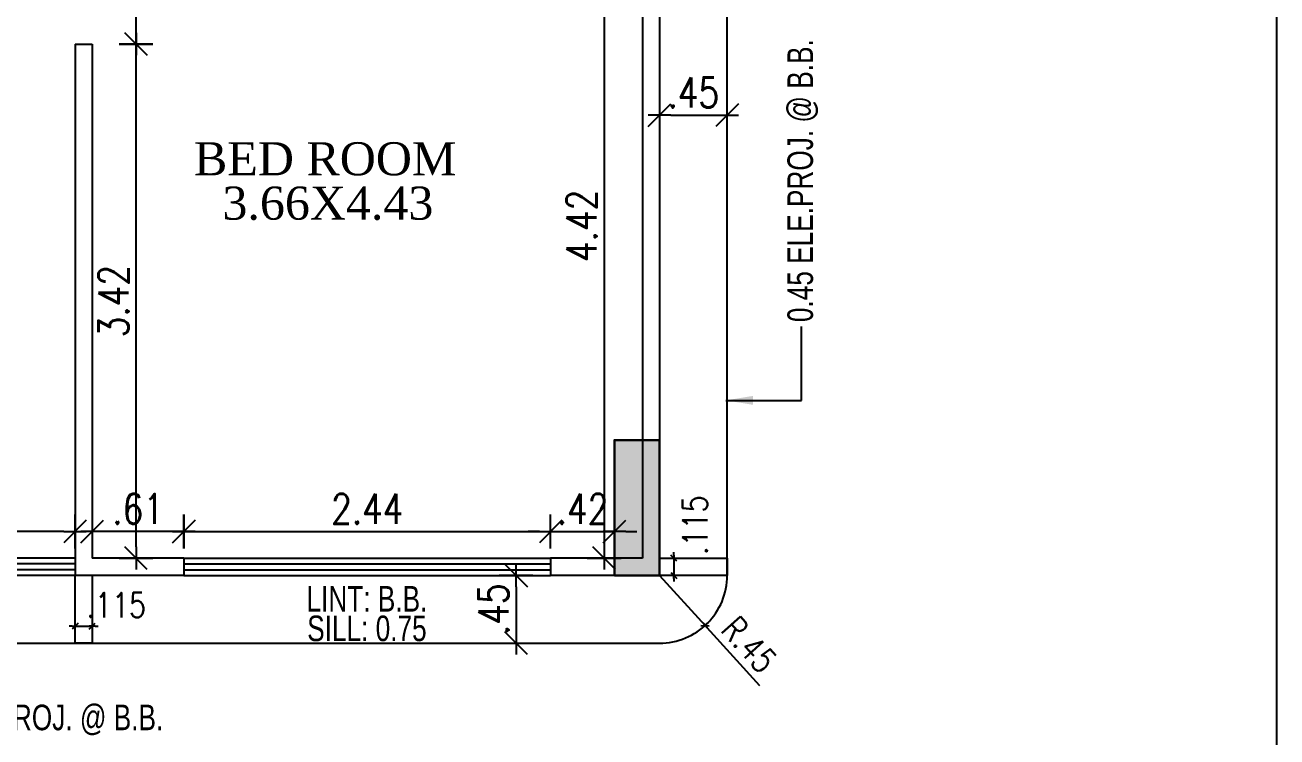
# Model space of a CAD drawing. Header units: inches. Extents: x 14331 to 14549, y 2557 to 2714.
# Drawn here: x 14476.89 to 14485.21, y 2578.42 to 2583.16 of the extents above; entities that cross this region are included whole.
import ezdxf
from ezdxf.enums import TextEntityAlignment as Align

# ---------------------------------------------------------------- set-up
doc = ezdxf.new("R2010")
doc.units = ezdxf.units.IN
doc.header["$LTSCALE"] = 0.25
doc.header["$MEASUREMENT"] = 0
doc.header["$PDMODE"] = 35
for name, color, linetype in [('dimension', 7, 'Continuous'), ('edges', 1, 'Continuous'), ('text-large', 7, 'Continuous'), ('wall', 7, 'Continuous'), ('windows', 96, 'Continuous'), ('WORK TEX', 6, 'Continuous'), ('WORKING DIM', 7, 'Continuous')]:
    doc.layers.add(name, color=color, linetype=linetype)
doc.layers.add('P-COL', color=7, linetype='Continuous', lineweight=30)
doc.layers.add('P-COLHAT', color=8, linetype='Continuous', lineweight=25)
doc.styles.add('ARIAL', font='TIMES_0.TTF')
doc.styles.add('ARL', font='swisscl_0.ttf')
doc.styles.add('romans', font='romans.shx', dxfattribs={"width": 0.8})
doc.dimstyles.new('121', dxfattribs={"dimscale": 0.1, "dimtxt": 1.65, "dimasz": 0.2, "dimexe": 0.03125, "dimexo": 0.25, "dimgap": 0.5, "dimtad": 1, "dimzin": 4, "dimdsep": 46, "dimtxsty": 'romans', "dimblk1": 'MINITICK', "dimblk2": 'MINITICK', "dimsah": 1, "dimcen": 1, "dimse1": 1, "dimse2": 1, "dimclrd": 252, "dimclre": 256, "dimclrt": 7, "dimadec": 3, "dimazin": 0, "dimtfac": 0.8, "dimtix": 1, "dimtmove": 2, "dimatfit": 3, "dimfxl": 0, "dimtolj": 1, "dimtzin": 3, "dimarcsym": 0})
doc.dimstyles.new('DFSGSG', dxfattribs={"dimtxt": 0.23, "dimasz": 0.18, "dimexe": 0.18, "dimexo": 0.0625, "dimgap": 0.09, "dimtad": 1, "dimzin": 0, "dimdsep": 46, "dimtxsty": 'ARIAL', "dimcen": 0.09, "dimse1": 1, "dimse2": 1, "dimaunit": 1, "dimadec": 0, "dimazin": 0, "dimtfac": 1, "dimtix": 1, "dimtofl": 0, "dimtmove": 0, "dimatfit": 3, "dimfxl": 0, "dimtolj": 1, "dimtzin": 0, "dimarcsym": 0})
doc.dimstyles.new('minitick-100', dxfattribs={"dimscale": 0.1, "dimtxt": 2, "dimasz": 0.75, "dimexe": 0.03125, "dimexo": 0.25, "dimgap": 0.5, "dimtad": 1, "dimzin": 4, "dimdsep": 46, "dimtxsty": 'romans', "dimblk1": 'MINITICK', "dimblk2": 'MINITICK', "dimsah": 1, "dimcen": 1, "dimse1": 1, "dimse2": 1, "dimclrd": 252, "dimclre": 256, "dimclrt": 256, "dimadec": 3, "dimazin": 0, "dimtfac": 0.8, "dimtix": 1, "dimtmove": 2, "dimatfit": 3, "dimfxl": 0, "dimtolj": 1, "dimtzin": 3, "dimarcsym": 0})

# ---------------------------------------------------------------- blocks, each defined once
blk = doc.blocks.new('BLC-A')
at = {"layer": 'P-COLHAT', "lineweight": 30}
blk.add_hatch(color=256, dxfattribs=at).paths.add_polyline_path([(14.6933, -9.5274), (14.3933, -9.5274), (14.3933, -8.6274), (14.6933, -8.6274)])
at = {"layer": 'P-COL'}
blk.add_lwpolyline([(14.6933, -9.5274), (14.3933, -9.5274), (14.3933, -8.6274), (14.6933, -8.6274)], close=True, dxfattribs=at)
blk = doc.blocks.new('MINITICK')
at = {"color": 7}
for p, q in [((0, -1.5), (0, 1.5)), ((1, 1), (-1, -1)), ((-1, 0), (1, 0))]:
    blk.add_line(p, q, dxfattribs=at)
blk = doc.blocks.new('*D629')
at = {"layer": 'Defpoints', "color": 0, "ltscale": 10, "transparency": 16777216}
for p in [(14477.3343, 2584.0303), (14477.6257, 2584.0303), (14477.3343, 2583.0294)]:
    blk.add_point(p, dxfattribs=at)
at = {"layer": 'dimension', "color": 252, "lineweight": -2, "ltscale": 10, "transparency": 16777216}
blk.add_line((14477.6257, 2583.1044), (14477.6257, 2583.9553), dxfattribs=at)
at = {"layer": 'dimension', "color": 252, "lineweight": -2, "ltscale": 10, "transparency": 16777216, "xscale": 0.07500000000000001, "yscale": 0.07500000000000001, "zscale": 0.07500000000000001}
for p, rotation in [((14477.6257, 2584.0303), 90), ((14477.6257, 2583.0294), 270)]:
    blk.add_blockref('MINITICK', p, dxfattribs=dict(at, rotation=rotation))
at = {"layer": 'dimension', "ltscale": 10, "transparency": 16777216, "insert": (14477.4757, 2583.5298), "char_height": 0.2, "attachment_point": 5, "rotation": 90, "style": 'romans'}
blk.add_mtext('\\A1;1.00', dxfattribs=at)
blk = doc.blocks.new('*D630')
at = {"layer": 'Defpoints', "color": 0, "ltscale": 10, "transparency": 16777216}
for p in [(14477.3343, 2583.0294), (14477.6257, 2583.0294), (14477.3343, 2579.6095)]:
    blk.add_point(p, dxfattribs=at)
at = {"layer": 'dimension', "color": 252, "lineweight": -2, "ltscale": 10, "transparency": 16777216}
blk.add_line((14477.6257, 2579.6845), (14477.6257, 2582.9544), dxfattribs=at)
at = {"layer": 'dimension', "color": 252, "lineweight": -2, "ltscale": 10, "transparency": 16777216, "xscale": 0.07500000000000001, "yscale": 0.07500000000000001, "zscale": 0.07500000000000001}
for p, rotation in [((14477.6257, 2583.0294), 90), ((14477.6257, 2579.6095), 270)]:
    blk.add_blockref('MINITICK', p, dxfattribs=dict(at, rotation=rotation))
at = {"layer": 'dimension', "ltscale": 10, "transparency": 16777216, "insert": (14477.4757, 2581.3195), "char_height": 0.2, "attachment_point": 5, "rotation": 90, "style": 'romans'}
blk.add_mtext('\\A1;3.42', dxfattribs=at)
blk = doc.blocks.new('*D631')
at = {"layer": 'Defpoints', "color": 0, "ltscale": 10, "transparency": 16777216}
for p in [(14477.3343, 2579.7877), (14477.3343, 2579.6095), (14477.9441, 2579.6095)]:
    blk.add_point(p, dxfattribs=at)
at = {"layer": 'dimension', "color": 252, "lineweight": -2, "ltscale": 10, "transparency": 16777216}
blk.add_line((14477.8691, 2579.7877), (14477.4093, 2579.7877), dxfattribs=at)
at = {"layer": 'dimension', "color": 252, "lineweight": -2, "ltscale": 10, "transparency": 16777216, "xscale": 0.07500000000000001, "yscale": 0.07500000000000001, "zscale": 0.07500000000000001, "rotation": 180}
blk.add_blockref('MINITICK', (14477.3343, 2579.7877), dxfattribs=at)
at = {"layer": 'dimension', "color": 252, "lineweight": -2, "ltscale": 10, "transparency": 16777216, "xscale": 0.07500000000000001, "yscale": 0.07500000000000001, "zscale": 0.07500000000000001}
blk.add_blockref('MINITICK', (14477.9441, 2579.7877), dxfattribs=at)
at = {"layer": 'dimension', "ltscale": 10, "transparency": 16777216, "insert": (14477.6392, 2579.9377), "char_height": 0.2, "attachment_point": 5, "style": 'romans'}
blk.add_mtext('\\A1;.61', dxfattribs=at)
blk = doc.blocks.new('*D632')
at = {"layer": 'Defpoints', "color": 0, "ltscale": 10, "transparency": 16777216}
for p in [(14480.3831, 2579.7877), (14477.9441, 2579.5714), (14480.3831, 2579.5714)]:
    blk.add_point(p, dxfattribs=at)
at = {"layer": 'dimension', "color": 252, "lineweight": -2, "ltscale": 10, "transparency": 16777216}
blk.add_line((14478.0191, 2579.7877), (14480.3081, 2579.7877), dxfattribs=at)
at = {"layer": 'dimension', "color": 252, "lineweight": -2, "ltscale": 10, "transparency": 16777216, "xscale": 0.07500000000000001, "yscale": 0.07500000000000001, "zscale": 0.07500000000000001, "rotation": 180}
blk.add_blockref('MINITICK', (14477.9441, 2579.7877), dxfattribs=at)
at = {"layer": 'dimension', "color": 252, "lineweight": -2, "ltscale": 10, "transparency": 16777216, "xscale": 0.07500000000000001, "yscale": 0.07500000000000001, "zscale": 0.07500000000000001}
blk.add_blockref('MINITICK', (14480.3831, 2579.7877), dxfattribs=at)
at = {"layer": 'dimension', "ltscale": 10, "transparency": 16777216, "insert": (14479.1636, 2579.9377), "char_height": 0.2, "attachment_point": 5, "style": 'romans'}
blk.add_mtext('\\A1;2.44', dxfattribs=at)
blk = doc.blocks.new('*D633')
at = {"layer": 'Defpoints', "color": 0, "ltscale": 10, "transparency": 16777216}
for p in [(14480.8072, 2579.7877), (14480.3831, 2579.6095), (14480.8072, 2579.6095)]:
    blk.add_point(p, dxfattribs=at)
at = {"layer": 'dimension', "color": 252, "lineweight": -2, "ltscale": 10, "transparency": 16777216}
for p, q in [((14480.3081, 2579.7877), (14480.2331, 2579.7877)), ((14480.3831, 2579.7877), (14480.8072, 2579.7877)), ((14480.8822, 2579.7877), (14480.9572, 2579.7877))]:
    blk.add_line(p, q, dxfattribs=at)
at = {"layer": 'dimension', "color": 252, "lineweight": -2, "ltscale": 10, "transparency": 16777216, "xscale": 0.07500000000000001, "yscale": 0.07500000000000001, "zscale": 0.07500000000000001}
blk.add_blockref('MINITICK', (14480.3831, 2579.7877), dxfattribs=at)
at = {"layer": 'dimension', "color": 252, "lineweight": -2, "ltscale": 10, "transparency": 16777216, "xscale": 0.07500000000000001, "yscale": 0.07500000000000001, "zscale": 0.07500000000000001, "rotation": 180}
blk.add_blockref('MINITICK', (14480.8072, 2579.7877), dxfattribs=at)
at = {"layer": 'dimension', "ltscale": 10, "transparency": 16777216, "insert": (14480.5952, 2579.9377), "char_height": 0.2, "attachment_point": 5, "style": 'romans'}
blk.add_mtext('\\A1;.42', dxfattribs=at)
blk = doc.blocks.new('*D634')
at = {"layer": 'Defpoints', "color": 0, "ltscale": 10, "transparency": 16777216}
for p in [(14480.5689, 2584.0303), (14480.5689, 2579.6095), (14480.7386, 2579.6095)]:
    blk.add_point(p, dxfattribs=at)
at = {"layer": 'dimension', "color": 252, "lineweight": -2, "ltscale": 10, "transparency": 16777216}
blk.add_line((14480.7386, 2583.9553), (14480.7386, 2579.6845), dxfattribs=at)
at = {"layer": 'dimension', "color": 252, "lineweight": -2, "ltscale": 10, "transparency": 16777216, "xscale": 0.07500000000000001, "yscale": 0.07500000000000001, "zscale": 0.07500000000000001}
for p, rotation in [((14480.7386, 2584.0303), 90), ((14480.7386, 2579.6095), 270)]:
    blk.add_blockref('MINITICK', p, dxfattribs=dict(at, rotation=rotation))
at = {"layer": 'dimension', "ltscale": 10, "transparency": 16777216, "insert": (14480.5886, 2581.8199), "char_height": 0.2, "attachment_point": 5, "rotation": 90, "style": 'romans'}
blk.add_mtext('\\A1;4.42', dxfattribs=at)
blk = doc.blocks.new('*D635')
at = {"layer": 'Defpoints', "color": 0, "ltscale": 10, "transparency": 16777216}
for p in [(14475.0859, 2579.7877), (14475.0859, 2579.6095), (14477.22, 2579.6095)]:
    blk.add_point(p, dxfattribs=at)
at = {"layer": 'dimension', "color": 252, "lineweight": -2, "ltscale": 10, "transparency": 16777216}
blk.add_line((14477.145, 2579.7877), (14475.1609, 2579.7877), dxfattribs=at)
at = {"layer": 'dimension', "color": 252, "lineweight": -2, "ltscale": 10, "transparency": 16777216, "xscale": 0.07500000000000001, "yscale": 0.07500000000000001, "zscale": 0.07500000000000001, "rotation": 180}
blk.add_blockref('MINITICK', (14475.0859, 2579.7877), dxfattribs=at)
at = {"layer": 'dimension', "color": 252, "lineweight": -2, "ltscale": 10, "transparency": 16777216, "xscale": 0.07500000000000001, "yscale": 0.07500000000000001, "zscale": 0.07500000000000001}
blk.add_blockref('MINITICK', (14477.22, 2579.7877), dxfattribs=at)
at = {"layer": 'dimension', "ltscale": 10, "transparency": 16777216, "insert": (14476.1529, 2579.9377), "char_height": 0.2, "attachment_point": 5, "style": 'romans'}
blk.add_mtext('\\A1;2.13', dxfattribs=at)
blk = doc.blocks.new('*D657')
at = {"layer": 'Defpoints', "color": 0, "ltscale": 10, "transparency": 16777216}
for p in [(14479.9501, 2579.4952), (14479.9501, 2579.0452), (14480.153, 2579.0452)]:
    blk.add_point(p, dxfattribs=at)
at = {"layer": 'dimension', "color": 252, "lineweight": -2, "ltscale": 10, "transparency": 16777216}
blk.add_line((14480.153, 2579.4202), (14480.153, 2579.1202), dxfattribs=at)
at = {"layer": 'dimension', "color": 252, "lineweight": -2, "ltscale": 10, "transparency": 16777216, "xscale": 0.07500000000000001, "yscale": 0.07500000000000001, "zscale": 0.07500000000000001}
for p, rotation in [((14480.153, 2579.4952), 90), ((14480.153, 2579.0452), 270)]:
    blk.add_blockref('MINITICK', p, dxfattribs=dict(at, rotation=rotation))
at = {"layer": 'dimension', "ltscale": 10, "transparency": 16777216, "insert": (14480.003, 2579.2702), "char_height": 0.2, "attachment_point": 5, "rotation": 90, "style": 'romans'}
blk.add_mtext('\\A1;.45', dxfattribs=at)
blk = doc.blocks.new('*D658')
at = {"layer": 'Defpoints', "color": 0, "ltscale": 10, "transparency": 16777216}
for p in [(14481.1072, 2582.9645), (14481.5572, 2582.9645), (14481.5572, 2582.557)]:
    blk.add_point(p, dxfattribs=at)
at = {"layer": 'dimension', "color": 252, "lineweight": -2, "ltscale": 10, "transparency": 16777216}
blk.add_line((14481.1822, 2582.557), (14481.4822, 2582.557), dxfattribs=at)
at = {"layer": 'dimension', "color": 252, "lineweight": -2, "ltscale": 10, "transparency": 16777216, "xscale": 0.07500000000000001, "yscale": 0.07500000000000001, "zscale": 0.07500000000000001, "rotation": 180}
blk.add_blockref('MINITICK', (14481.1072, 2582.557), dxfattribs=at)
at = {"layer": 'dimension', "color": 252, "lineweight": -2, "ltscale": 10, "transparency": 16777216, "xscale": 0.07500000000000001, "yscale": 0.07500000000000001, "zscale": 0.07500000000000001}
blk.add_blockref('MINITICK', (14481.5572, 2582.557), dxfattribs=at)
at = {"layer": 'dimension', "ltscale": 10, "transparency": 16777216, "insert": (14481.3322, 2582.707), "char_height": 0.2, "attachment_point": 5, "style": 'romans'}
blk.add_mtext('\\A1;.45', dxfattribs=at)
blk = doc.blocks.new('*D390')
at = {"layer": 'Defpoints', "color": 0, "transparency": 16777216}
for p in [(14481.1796, 2579.6095), (14481.1796, 2579.4952), (14481.2032, 2579.4952)]:
    blk.add_point(p, dxfattribs=at)
at = {"layer": 'WORKING DIM', "color": 252, "lineweight": -2, "transparency": 16777216}
for p, q in [((14481.2032, 2579.6295), (14481.2032, 2579.6495)), ((14481.2032, 2579.6095), (14481.2032, 2579.4952)), ((14481.2032, 2579.4752), (14481.2032, 2579.4552))]:
    blk.add_line(p, q, dxfattribs=at)
at = {"layer": 'WORKING DIM', "color": 252, "lineweight": -2, "transparency": 16777216, "xscale": 0.02, "yscale": 0.02, "zscale": 0.02}
for p, rotation in [((14481.2032, 2579.6095), 270), ((14481.2032, 2579.4952), 90)]:
    blk.add_blockref('MINITICK', p, dxfattribs=dict(at, rotation=rotation))
at = {"layer": 'WORKING DIM', "color": 7, "transparency": 16777216, "insert": (14481.3432, 2579.8296), "char_height": 0.165, "attachment_point": 5, "rotation": 90, "style": 'romans'}
blk.add_mtext('\\A1;.115', dxfattribs=at)
blk = doc.blocks.new('*D665')
at = {"layer": 'Defpoints', "color": 0, "transparency": 16777216}
for p in [(14481.1072, 2579.4952), (14481.4097, 2579.162)]:
    blk.add_point(p, dxfattribs=at)
at = {"layer": 'WORKING DIM', "color": 252, "lineweight": -2, "transparency": 16777216}
for p, q in [((14481.1072, 2579.4952), (14481.4097, 2579.162)), ((14481.7741, 2578.7605), (14481.4231, 2579.1472))]:
    blk.add_line(p, q, dxfattribs=at)
at = {"layer": 'WORKING DIM', "color": 252, "lineweight": -2, "transparency": 16777216, "xscale": 0.02, "yscale": 0.02, "zscale": 0.02, "rotation": 132.2307805718522}
blk.add_blockref('MINITICK', (14481.4097, 2579.162), dxfattribs=at)
at = {"layer": 'WORKING DIM', "color": 7, "transparency": 16777216, "insert": (14481.7034, 2579.0355), "char_height": 0.165, "attachment_point": 5, "rotation": 312.23078, "style": 'romans'}
blk.add_mtext('\\A1;R.45', dxfattribs=at)
blk = doc.blocks.new('*D683')
at = {"layer": 'Defpoints', "color": 0, "transparency": 16777216}
for p in [(14477.22, 2579.135), (14477.3343, 2579.1586), (14477.3343, 2579.135)]:
    blk.add_point(p, dxfattribs=at)
at = {"layer": 'WORKING DIM', "color": 252, "lineweight": -2, "transparency": 16777216}
for p, q in [((14477.2, 2579.1586), (14477.18, 2579.1586)), ((14477.22, 2579.1586), (14477.3343, 2579.1586)), ((14477.3543, 2579.1586), (14477.3743, 2579.1586))]:
    blk.add_line(p, q, dxfattribs=at)
at = {"layer": 'WORKING DIM', "color": 252, "lineweight": -2, "transparency": 16777216, "xscale": 0.02, "yscale": 0.02, "zscale": 0.02}
blk.add_blockref('MINITICK', (14477.22, 2579.1586), dxfattribs=at)
at = {"layer": 'WORKING DIM', "color": 252, "lineweight": -2, "transparency": 16777216, "xscale": 0.02, "yscale": 0.02, "zscale": 0.02, "rotation": 180}
blk.add_blockref('MINITICK', (14477.3343, 2579.1586), dxfattribs=at)
at = {"layer": 'WORKING DIM', "color": 7, "transparency": 16777216, "insert": (14477.494, 2579.2986), "char_height": 0.165, "attachment_point": 5, "style": 'romans'}
blk.add_mtext('\\A1;.115', dxfattribs=at)

msp = doc.modelspace()

# ---------------------------------------------------------------- linework, layer by layer
at = {"layer": 'edges', "ltscale": 0.4}
msp.add_lwpolyline([(14471.1224, 2579.4952, 0.414214), (14471.5724, 2579.0452), (14481.1072, 2579.0452, 0.414214), (14481.5572, 2579.4952), (14481.5572, 2592.155, 0.414214), (14481.1072, 2592.605)], format="xyb", dxfattribs=at)
for points in [[(14481.1072, 2579.6095), (14481.5572, 2579.6095), (14481.5572, 2579.4952), (14481.1072, 2579.4952)], [(14477.3343, 2579.4952), (14477.3343, 2579.0452), (14477.22, 2579.0452), (14477.22, 2579.4952)]]:
    msp.add_lwpolyline(points, dxfattribs=at)
at = {"layer": 'wall'}
for p, q in [((14481.1072, 2584.1446), (14481.1072, 2579.4952)), ((14480.9929, 2584.0303), (14480.9929, 2579.6095)), ((14477.22, 2583.0294), (14477.3343, 2583.0294)), ((14477.22, 2583.0294), (14477.22, 2579.4952)), ((14477.3343, 2583.0294), (14477.3343, 2579.6095)), ((14477.9441, 2579.6095), (14477.3343, 2579.6095)), ((14477.9441, 2579.6095), (14477.9441, 2579.4952)), ((14480.9929, 2579.6095), (14480.3831, 2579.6095)), ((14480.3831, 2579.6095), (14480.3831, 2579.4952)), ((14477.9441, 2579.4952), (14477.22, 2579.4952)), ((14481.1072, 2579.4952), (14480.3831, 2579.4952))]:
    msp.add_line(p, q, dxfattribs=at)
msp.add_lwpolyline([(14485.2134, 2613.9331), (14455.5134, 2613.9331), (14455.5134, 2571.9331), (14485.2134, 2571.9331)], close=True, dxfattribs=at)
at = {"layer": 'windows'}
for p, q in [((14477.22, 2579.6095), (14475.0859, 2579.6095)), ((14477.22, 2579.5714), (14475.0859, 2579.5714)), ((14477.22, 2579.5333), (14475.0859, 2579.5333)), ((14477.9441, 2579.6095), (14480.3831, 2579.6095)), ((14477.9441, 2579.5714), (14480.3831, 2579.5714)), ((14477.9441, 2579.5333), (14480.3831, 2579.5333)), ((14477.22, 2579.4952), (14475.0859, 2579.4952)), ((14477.9441, 2579.4952), (14480.3831, 2579.4952))]:
    msp.add_line(p, q, dxfattribs=at)

# ---------------------------------------------------------------- block references
at = {"layer": 'P-COLHAT'}
msp.add_blockref('BLC-A', (14466.4139, 2589.0226), dxfattribs=at)

# ---------------------------------------------------------------- texts
at = {"layer": 'text-large', "style": 'ARIAL'}
for s, p in [('BED ROOM', (14478.8836, 2582.2665)), ('3.66X4.43', (14478.9017, 2581.9714))]:
    msp.add_text(s, height=0.22, dxfattribs=at).set_placement(p, align=Align.MIDDLE_CENTER)
at = {"layer": 'WORK TEX', "style": 'ARL'}
msp.add_text('0.45 ELE.PROJ. @ B.B.', height=0.17, rotation=90, dxfattribs=at).set_placement((14482.0427, 2582.1207), align=Align.MIDDLE_CENTER)
for s, p in [('LINT: B.B.', (14479.1613, 2579.3398)), ('SILL: 0.75', (14479.1613, 2579.1433)), ('0.45 ELE.PROJ. @ B.B.', (14476.8659, 2578.551))]:
    msp.add_text(s, height=0.17, dxfattribs=at).set_placement(p, align=Align.MIDDLE_CENTER)

# ---------------------------------------------------------------- dimensions: what is measured, and where the dimension line sits
at = {"layer": 'dimension', "ltscale": 10}
for base, p1, p2, picture, middle in [((14477.6257, 2584.0303), (14477.3343, 2583.0294), (14477.3343, 2584.0303), '*D629', (14477.4757, 2583.5298)), ((14480.7386, 2579.6095), (14480.5689, 2584.0303), (14480.5689, 2579.6095), '*D634', (14480.5886, 2581.8199)), ((14477.6257, 2583.0294), (14477.3343, 2579.6095), (14477.3343, 2583.0294), '*D630', (14477.4757, 2581.3195)), ((14480.153, 2579.0452), (14479.9501, 2579.4952), (14479.9501, 2579.0452), '*D657', (14480.003, 2579.2702))]:
    dim = msp.add_linear_dim(base=base, p1=p1, p2=p2, angle=90, dimstyle='minitick-100', dxfattribs=at)
    dim.commit()
    dim.dimension.update_dxf_attribs({"geometry": picture, "text_midpoint": middle})
for base, p1, p2, picture, middle in [((14481.5572, 2582.557), (14481.1072, 2582.9645), (14481.5572, 2582.9645), '*D658', (14481.3322, 2582.707)), ((14475.0859, 2579.7877), (14477.22, 2579.6095), (14475.0859, 2579.6095), '*D635', (14476.1529, 2579.9377)), ((14477.3343, 2579.7877), (14477.9441, 2579.6095), (14477.3343, 2579.6095), '*D631', (14477.6392, 2579.9377)), ((14480.3831, 2579.7877), (14477.9441, 2579.5714), (14480.3831, 2579.5714), '*D632', (14479.1636, 2579.9377)), ((14480.8072, 2579.7877), (14480.3831, 2579.6095), (14480.8072, 2579.6095), '*D633', (14480.5952, 2579.9377))]:
    dim = msp.add_linear_dim(base=base, p1=p1, p2=p2, dimstyle='minitick-100', dxfattribs=at)
    dim.commit()
    dim.dimension.update_dxf_attribs({"geometry": picture, "text_midpoint": middle})
at = {"layer": 'WORKING DIM'}
dim = msp.add_linear_dim(base=(14481.2032, 2579.4952), p1=(14481.1796, 2579.6095), p2=(14481.1796, 2579.4952), angle=270, text='.115', dimstyle='121', override={"dimfxl": 0.18, "dimfxlon": 1}, dxfattribs=at)
dim.commit()
dim.dimension.update_dxf_attribs({"geometry": '*D390', "text_midpoint": (14481.3432, 2579.8296), "dimtype": 160})
dim = msp.add_radius_dim(center=(14481.1072, 2579.4952), mpoint=(14481.4097, 2579.162), dimstyle='121', override={"dimfxl": 0.18, "dimfxlon": 1}, dxfattribs=at)
dim.commit()
dim.dimension.update_dxf_attribs({"geometry": '*D665', "text_midpoint": (14481.7034, 2579.0355)})
dim = msp.add_linear_dim(base=(14477.3343, 2579.1586), p1=(14477.22, 2579.135), p2=(14477.3343, 2579.135), text='.115', dimstyle='121', override={"dimfxl": 0.18, "dimfxlon": 1}, dxfattribs=at)
dim.commit()
dim.dimension.update_dxf_attribs({"geometry": '*D683', "text_midpoint": (14477.494, 2579.2986), "dimtype": 160})

# ---------------------------------------------------------------- leaders
at = {"layer": 'wall'}
msp.add_leader([(14481.5485, 2580.6595), (14482.0507, 2580.6595), (14482.0507, 2581.1503)], dimstyle='DFSGSG', override={"dimgap": 0.09, "dimtad": 0, "dimarcsym": 1}, dxfattribs=at)

doc.saveas('drawing.dxf')
